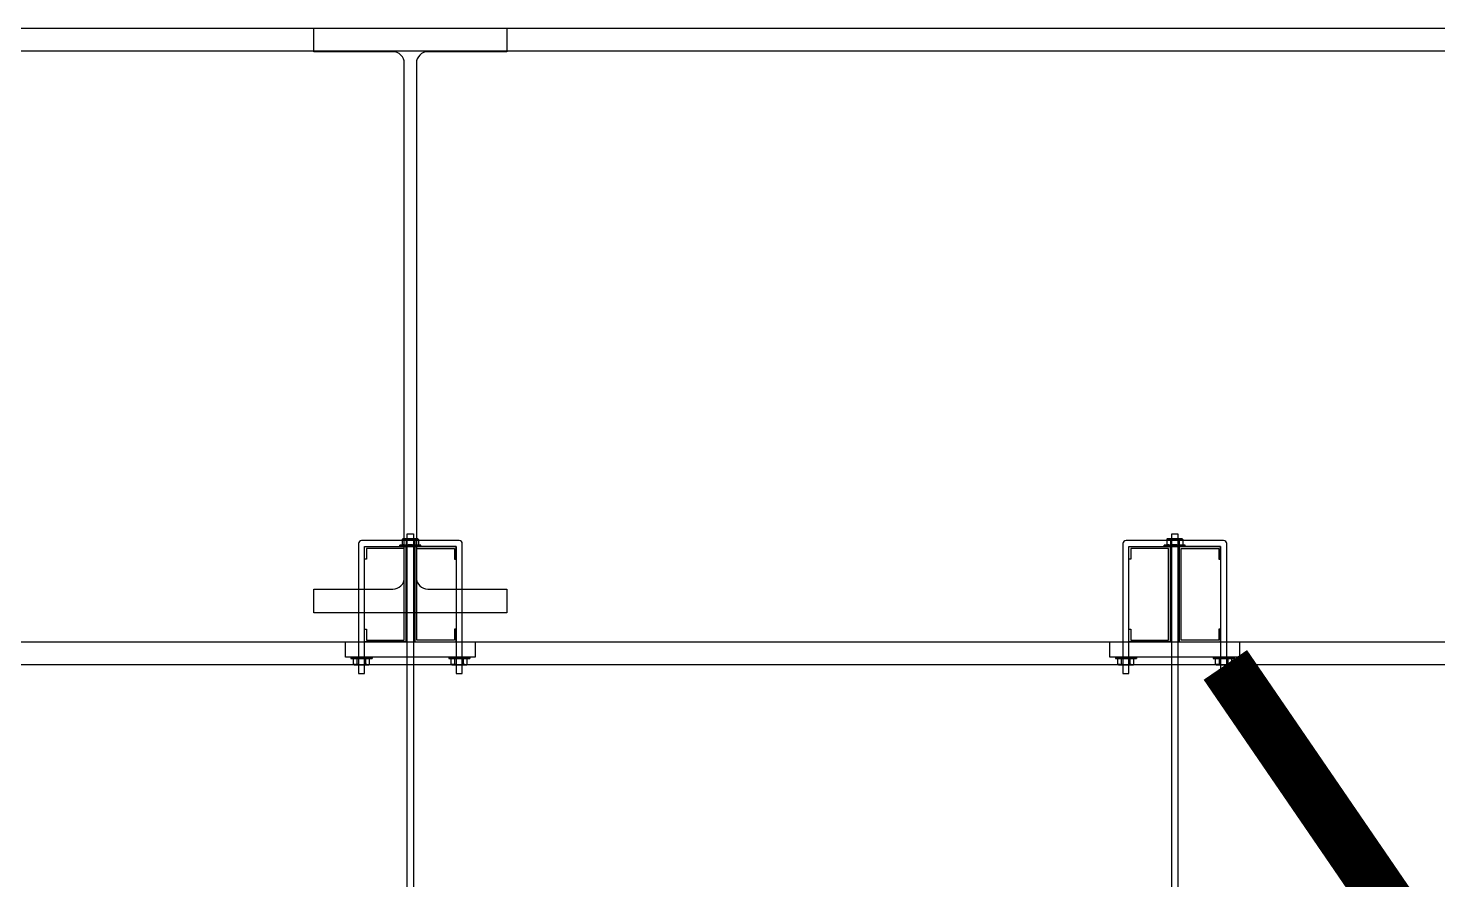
# Model space of a CAD drawing. Header units: millimetres. Extents: x -32710 to 654186, y -254124 to 420220.
# Drawn here: x 242800 to 245013, y 392388 to 393725 of the extents above; entities that cross this region are included whole.
import ezdxf
from ezdxf.xclip import XClip

# ---------------------------------------------------------------- set-up
doc = ezdxf.new("R2010")
doc.units = ezdxf.units.MM
doc.header["$LTSCALE"] = 1000
for name, color, linetype in [('TPH12-SEC-@E$0$KABE1', 252, 'Continuous'), ('TPH12-SEC-@E$0$STEEL2', 252, 'Continuous'), ('TPH12-SEC-@E$0$STEEL3', 252, 'Continuous'), ('YFSHI-02(E-LINE)$0$SH-LINE-10', 10, 'Continuous'), ('YFSHI-02(E-LINE)$0$SH-LINE-130', 130, 'Continuous')]:
    doc.layers.add(name, color=color, linetype=linetype)

# ---------------------------------------------------------------- blocks, each defined once
blk = doc.blocks.new('TPH12-SEC-@E')
at = {"layer": 'TPH12-SEC-@E$0$KABE1'}
blk.add_line((47000, 393725), (273000, 393725), dxfattribs=at)
at = {"layer": 'TPH12-SEC-@E$0$STEEL2'}
blk.add_lwpolyline([(243248.5, 393725), (243551.5, 393725), (243551.5, 393688), (243427.5, 393688, 0.414214), (243409.5, 393670), (243409.5, 392862, 0.414214), (243427.5, 392844), (243551.5, 392844), (243551.5, 392807), (243248.5, 392807), (243248.5, 392844), (243372.5, 392844, 0.414214), (243390.5, 392862), (243390.5, 393670, 0.414214), (243372.5, 393688), (243248.5, 393688)], format="xyb", close=True, dxfattribs=at)
at = {"layer": 'TPH12-SEC-@E$0$STEEL3', "linetype": 'Continuous'}
for p, q in [((247250, 393689), (239550, 393689)), ((239550, 392761), (247250, 392761)), ((247250, 392725), (239550, 392725))]:
    blk.add_line(p, q, dxfattribs=at)
blk = doc.blocks.new('YFSHI-02(E-LINE)')
at = {"layer": 'YFSHI-02(E-LINE)$0$SH-LINE-10'}
for p, q in [((243395.2, 391247), (243395.2, 392931)), ((243395.2, 392931), (243404.8, 392931)), ((243395.2, 391247), (243395.2, 392931)), ((243395.2, 392931), (243404.8, 392931)), ((243404.8, 392931), (243404.8, 391247)), ((243404.8, 392931), (243404.8, 391247)), ((244595.2, 391247), (244595.2, 392931)), ((244595.2, 392931), (244604.8, 392931)), ((244595.2, 391247), (244595.2, 392931)), ((244595.2, 392931), (244604.8, 392931)), ((244604.8, 392931), (244604.8, 391247)), ((244604.8, 392931), (244604.8, 391247)), ((243318.5, 392915.5), (243318.5, 392711.3)), ((243318.5, 392915.5), (243318.5, 392711.3)), ((243476.5, 392920.5), (243323.5, 392920.5)), ((243476.5, 392920.5), (243323.5, 392920.5)), ((243328, 392711.3), (243328, 392911)), ((243328, 392911), (243472, 392911)), ((243328, 392711.3), (243328, 392911)), ((243328, 392911), (243472, 392911)), ((243416.5, 392913.1), (243383.5, 392913.1)), ((243383.5, 392911), (243383.5, 392913.1)), ((243416.5, 392913.1), (243383.5, 392913.1)), ((243383.5, 392911), (243383.5, 392913.1)), ((243416.5, 392911), (243383.5, 392911)), ((243416.5, 392911), (243383.5, 392911)), ((243387.3, 392921.8), (243387.3, 392914.3)), ((243387.3, 392921.8), (243387.3, 392914.3)), ((243387.3, 392921.8), (243387.3, 392914.3)), ((243387.3, 392921.8), (243387.3, 392914.3)), ((243411.7, 392923), (243388.3, 392923)), ((243411.7, 392923), (243388.3, 392923)), ((243411.7, 392923), (243388.3, 392923)), ((243411.7, 392923), (243388.3, 392923)), ((243390.7, 392922.7), (243388.3, 392922.7)), ((243390.7, 392922.7), (243388.3, 392922.7)), ((243390.7, 392922.7), (243388.3, 392922.7)), ((243390.7, 392922.7), (243388.3, 392922.7)), ((243390.7, 392913.4), (243388.3, 392913.4)), ((243390.7, 392913.4), (243388.3, 392913.4)), ((243390.7, 392913.4), (243388.3, 392913.4)), ((243390.7, 392913.4), (243388.3, 392913.4)), ((243411.7, 392913.1), (243388.3, 392913.1)), ((243411.7, 392913.1), (243388.3, 392913.1)), ((243393.2, 392921.8), (243393.2, 392914.3)), ((243393.2, 392921.8), (243393.2, 392914.3)), ((243393.2, 392921.8), (243393.2, 392914.3)), ((243393.2, 392921.8), (243393.2, 392914.3)), ((243403.5, 392922.7), (243396.5, 392922.7)), ((243403.5, 392922.7), (243396.5, 392922.7)), ((243403.5, 392922.7), (243396.5, 392922.7)), ((243403.5, 392922.7), (243396.5, 392922.7)), ((243403.5, 392913.4), (243396.5, 392913.4)), ((243403.5, 392913.4), (243396.5, 392913.4)), ((243403.5, 392913.4), (243396.5, 392913.4)), ((243403.5, 392913.4), (243396.5, 392913.4)), ((243406.8, 392921.8), (243406.8, 392914.3)), ((243406.8, 392921.8), (243406.8, 392914.3)), ((243406.8, 392921.8), (243406.8, 392914.3)), ((243406.8, 392921.8), (243406.8, 392914.3)), ((243409.3, 392922.7), (243411.7, 392922.7)), ((243409.3, 392922.7), (243411.7, 392922.7)), ((243409.3, 392922.7), (243411.7, 392922.7)), ((243409.3, 392922.7), (243411.7, 392922.7)), ((243409.3, 392913.4), (243411.7, 392913.4)), ((243409.3, 392913.4), (243411.7, 392913.4)), ((243409.3, 392913.4), (243411.7, 392913.4)), ((243409.3, 392913.4), (243411.7, 392913.4)), ((243412.7, 392921.8), (243412.7, 392914.3)), ((243412.7, 392921.8), (243412.7, 392914.3)), ((243412.7, 392921.8), (243412.7, 392914.3)), ((243412.7, 392921.8), (243412.7, 392914.3)), ((243416.5, 392911), (243416.5, 392913.1)), ((243416.5, 392911), (243416.5, 392913.1)), ((243472, 392911), (243472, 392711.3)), ((243472, 392911), (243472, 392711.3)), ((243481.5, 392737.3), (243481.5, 392915.5)), ((243481.5, 392737.3), (243481.5, 392915.5)), ((244518.5, 392915.5), (244518.5, 392711.3)), ((244518.5, 392915.5), (244518.5, 392711.3)), ((244676.5, 392920.5), (244523.5, 392920.5)), ((244676.5, 392920.5), (244523.5, 392920.5)), ((244528, 392711.3), (244528, 392911)), ((244528, 392911), (244672, 392911)), ((244528, 392711.3), (244528, 392911)), ((244528, 392911), (244672, 392911)), ((244616.5, 392913.1), (244583.5, 392913.1)), ((244583.5, 392911), (244583.5, 392913.1)), ((244616.5, 392913.1), (244583.5, 392913.1)), ((244583.5, 392911), (244583.5, 392913.1)), ((244616.5, 392911), (244583.5, 392911)), ((244616.5, 392911), (244583.5, 392911)), ((244587.3, 392921.8), (244587.3, 392914.3)), ((244587.3, 392921.8), (244587.3, 392914.3)), ((244587.3, 392921.8), (244587.3, 392914.3)), ((244587.3, 392921.8), (244587.3, 392914.3)), ((244611.7, 392923), (244588.3, 392923)), ((244611.7, 392923), (244588.3, 392923)), ((244611.7, 392923), (244588.3, 392923)), ((244611.7, 392923), (244588.3, 392923)), ((244590.7, 392922.7), (244588.3, 392922.7)), ((244590.7, 392922.7), (244588.3, 392922.7)), ((244590.7, 392922.7), (244588.3, 392922.7)), ((244590.7, 392922.7), (244588.3, 392922.7)), ((244590.7, 392913.4), (244588.3, 392913.4)), ((244590.7, 392913.4), (244588.3, 392913.4)), ((244590.7, 392913.4), (244588.3, 392913.4)), ((244590.7, 392913.4), (244588.3, 392913.4)), ((244611.7, 392913.1), (244588.3, 392913.1)), ((244611.7, 392913.1), (244588.3, 392913.1)), ((244593.2, 392921.8), (244593.2, 392914.3)), ((244593.2, 392921.8), (244593.2, 392914.3)), ((244593.2, 392921.8), (244593.2, 392914.3)), ((244593.2, 392921.8), (244593.2, 392914.3)), ((244603.5, 392922.7), (244596.5, 392922.7)), ((244603.5, 392922.7), (244596.5, 392922.7)), ((244603.5, 392922.7), (244596.5, 392922.7)), ((244603.5, 392922.7), (244596.5, 392922.7)), ((244603.5, 392913.4), (244596.5, 392913.4)), ((244603.5, 392913.4), (244596.5, 392913.4)), ((244603.5, 392913.4), (244596.5, 392913.4)), ((244603.5, 392913.4), (244596.5, 392913.4)), ((244606.8, 392921.8), (244606.8, 392914.3)), ((244606.8, 392921.8), (244606.8, 392914.3)), ((244606.8, 392921.8), (244606.8, 392914.3)), ((244606.8, 392921.8), (244606.8, 392914.3)), ((244609.3, 392922.7), (244611.7, 392922.7)), ((244609.3, 392922.7), (244611.7, 392922.7)), ((244609.3, 392922.7), (244611.7, 392922.7)), ((244609.3, 392922.7), (244611.7, 392922.7)), ((244609.3, 392913.4), (244611.7, 392913.4)), ((244609.3, 392913.4), (244611.7, 392913.4)), ((244609.3, 392913.4), (244611.7, 392913.4)), ((244609.3, 392913.4), (244611.7, 392913.4)), ((244612.7, 392921.8), (244612.7, 392914.3)), ((244612.7, 392921.8), (244612.7, 392914.3)), ((244612.7, 392921.8), (244612.7, 392914.3)), ((244612.7, 392921.8), (244612.7, 392914.3)), ((244616.5, 392911), (244616.5, 392913.1)), ((244616.5, 392911), (244616.5, 392913.1)), ((244672, 392911), (244672, 392711.3)), ((244672, 392911), (244672, 392711.3)), ((244681.5, 392737.3), (244681.5, 392915.5)), ((244681.5, 392737.3), (244681.5, 392915.5)), ((243298.2, 392761), (243501.8, 392761)), ((243298.2, 392737.3), (243298.2, 392761)), ((243298.2, 392761), (243501.8, 392761)), ((243298.2, 392737.3), (243298.2, 392761)), ((243501.8, 392761), (243501.8, 392737.3)), ((243501.8, 392761), (243501.8, 392737.3)), ((244498.2, 392761), (244701.8, 392761)), ((244498.2, 392737.3), (244498.2, 392761)), ((244498.2, 392761), (244701.8, 392761)), ((244498.2, 392737.3), (244498.2, 392761)), ((244701.8, 392761), (244701.8, 392737.3)), ((244701.8, 392761), (244701.8, 392737.3)), ((243501.8, 392737.3), (243298.2, 392737.3)), ((243501.8, 392737.3), (243298.2, 392737.3)), ((243306.7, 392737.3), (243339.8, 392737.3)), ((243306.7, 392737.3), (243306.7, 392735.2)), ((243306.7, 392737.3), (243339.8, 392737.3)), ((243306.7, 392737.3), (243306.7, 392735.2)), ((243306.7, 392735.2), (243339.8, 392735.2)), ((243306.7, 392735.2), (243339.8, 392735.2)), ((243310.6, 392726.5), (243310.6, 392734)), ((243310.6, 392726.5), (243310.6, 392734)), ((243310.6, 392726.5), (243310.6, 392734)), ((243310.6, 392726.5), (243310.6, 392734)), ((243311.5, 392735.2), (243335, 392735.2)), ((243311.5, 392735.2), (243335, 392735.2)), ((243314, 392734.9), (243311.6, 392734.9)), ((243314, 392734.9), (243311.6, 392734.9)), ((243314, 392734.9), (243311.6, 392734.9)), ((243314, 392734.9), (243311.6, 392734.9)), ((243316.4, 392726.5), (243316.4, 392734)), ((243316.4, 392726.5), (243316.4, 392734)), ((243316.4, 392726.5), (243316.4, 392734)), ((243316.4, 392726.5), (243316.4, 392734)), ((243319.7, 392734.9), (243326.8, 392734.9)), ((243319.7, 392734.9), (243326.8, 392734.9)), ((243319.7, 392734.9), (243326.8, 392734.9)), ((243319.7, 392734.9), (243326.8, 392734.9)), ((243330, 392726.5), (243330, 392734)), ((243330, 392726.5), (243330, 392734)), ((243330, 392726.5), (243330, 392734)), ((243330, 392726.5), (243330, 392734)), ((243332.5, 392734.9), (243334.9, 392734.9)), ((243332.5, 392734.9), (243334.9, 392734.9)), ((243332.5, 392734.9), (243334.9, 392734.9)), ((243332.5, 392734.9), (243334.9, 392734.9)), ((243335.9, 392726.5), (243335.9, 392734)), ((243335.9, 392726.5), (243335.9, 392734)), ((243335.9, 392726.5), (243335.9, 392734)), ((243335.9, 392726.5), (243335.9, 392734)), ((243339.8, 392737.3), (243339.8, 392735.2)), ((243339.8, 392737.3), (243339.8, 392735.2)), ((243460.2, 392737.3), (243493.3, 392737.3)), ((243460.2, 392737.3), (243460.2, 392735.2)), ((243460.2, 392737.3), (243493.3, 392737.3)), ((243460.2, 392737.3), (243460.2, 392735.2)), ((243460.2, 392735.2), (243493.3, 392735.2)), ((243460.2, 392735.2), (243493.3, 392735.2)), ((243464.1, 392726.5), (243464.1, 392734)), ((243464.1, 392726.5), (243464.1, 392734)), ((243464.1, 392726.5), (243464.1, 392734)), ((243464.1, 392726.5), (243464.1, 392734)), ((243465, 392735.2), (243488.5, 392735.2)), ((243465, 392735.2), (243488.5, 392735.2)), ((243467.5, 392734.9), (243465.1, 392734.9)), ((243467.5, 392734.9), (243465.1, 392734.9)), ((243467.5, 392734.9), (243465.1, 392734.9)), ((243467.5, 392734.9), (243465.1, 392734.9)), ((243470, 392726.5), (243470, 392734)), ((243470, 392726.5), (243470, 392734)), ((243470, 392726.5), (243470, 392734)), ((243470, 392726.5), (243470, 392734)), ((243473.2, 392734.9), (243480.3, 392734.9)), ((243473.2, 392734.9), (243480.3, 392734.9)), ((243473.2, 392734.9), (243480.3, 392734.9)), ((243473.2, 392734.9), (243480.3, 392734.9)), ((243481.5, 392711.3), (243481.5, 392737.3)), ((243481.5, 392711.3), (243481.5, 392737.3)), ((243483.6, 392726.5), (243483.6, 392734)), ((243483.6, 392726.5), (243483.6, 392734)), ((243483.6, 392726.5), (243483.6, 392734)), ((243483.6, 392726.5), (243483.6, 392734)), ((243486, 392734.9), (243488.4, 392734.9)), ((243486, 392734.9), (243488.4, 392734.9)), ((243486, 392734.9), (243488.4, 392734.9)), ((243486, 392734.9), (243488.4, 392734.9)), ((243489.4, 392726.5), (243489.4, 392734)), ((243489.4, 392726.5), (243489.4, 392734)), ((243489.4, 392726.5), (243489.4, 392734)), ((243489.4, 392726.5), (243489.4, 392734)), ((243493.3, 392737.3), (243493.3, 392735.2)), ((243493.3, 392737.3), (243493.3, 392735.2)), ((244701.8, 392737.3), (244498.2, 392737.3)), ((244701.8, 392737.3), (244498.2, 392737.3)), ((244506.7, 392737.3), (244539.8, 392737.3)), ((244506.7, 392737.3), (244506.7, 392735.2)), ((244506.7, 392737.3), (244539.8, 392737.3)), ((244506.7, 392737.3), (244506.7, 392735.2)), ((244506.7, 392735.2), (244539.8, 392735.2)), ((244506.7, 392735.2), (244539.8, 392735.2)), ((244510.6, 392726.5), (244510.6, 392734)), ((244510.6, 392726.5), (244510.6, 392734)), ((244510.6, 392726.5), (244510.6, 392734)), ((244510.6, 392726.5), (244510.6, 392734)), ((244511.5, 392735.2), (244535, 392735.2)), ((244511.5, 392735.2), (244535, 392735.2)), ((244514, 392734.9), (244511.6, 392734.9)), ((244514, 392734.9), (244511.6, 392734.9)), ((244514, 392734.9), (244511.6, 392734.9)), ((244514, 392734.9), (244511.6, 392734.9)), ((244516.4, 392726.5), (244516.4, 392734)), ((244516.4, 392726.5), (244516.4, 392734)), ((244516.4, 392726.5), (244516.4, 392734)), ((244516.4, 392726.5), (244516.4, 392734)), ((244519.7, 392734.9), (244526.8, 392734.9)), ((244519.7, 392734.9), (244526.8, 392734.9)), ((244519.7, 392734.9), (244526.8, 392734.9)), ((244519.7, 392734.9), (244526.8, 392734.9)), ((244530, 392726.5), (244530, 392734)), ((244530, 392726.5), (244530, 392734)), ((244530, 392726.5), (244530, 392734)), ((244530, 392726.5), (244530, 392734)), ((244532.5, 392734.9), (244534.9, 392734.9)), ((244532.5, 392734.9), (244534.9, 392734.9)), ((244532.5, 392734.9), (244534.9, 392734.9)), ((244532.5, 392734.9), (244534.9, 392734.9)), ((244535.9, 392726.5), (244535.9, 392734)), ((244535.9, 392726.5), (244535.9, 392734)), ((244535.9, 392726.5), (244535.9, 392734)), ((244535.9, 392726.5), (244535.9, 392734)), ((244539.8, 392737.3), (244539.8, 392735.2)), ((244539.8, 392737.3), (244539.8, 392735.2)), ((244660.2, 392737.3), (244693.3, 392737.3)), ((244660.2, 392737.3), (244660.2, 392735.2)), ((244660.2, 392737.3), (244693.3, 392737.3)), ((244660.2, 392737.3), (244660.2, 392735.2)), ((244660.2, 392735.2), (244693.3, 392735.2)), ((244660.2, 392735.2), (244693.3, 392735.2)), ((244664.1, 392726.5), (244664.1, 392734)), ((244664.1, 392726.5), (244664.1, 392734)), ((244664.1, 392726.5), (244664.1, 392734)), ((244664.1, 392726.5), (244664.1, 392734)), ((244665, 392735.2), (244688.5, 392735.2)), ((244665, 392735.2), (244688.5, 392735.2)), ((244667.5, 392734.9), (244665.1, 392734.9)), ((244667.5, 392734.9), (244665.1, 392734.9)), ((244667.5, 392734.9), (244665.1, 392734.9)), ((244667.5, 392734.9), (244665.1, 392734.9)), ((244670, 392726.5), (244670, 392734)), ((244670, 392726.5), (244670, 392734)), ((244670, 392726.5), (244670, 392734)), ((244670, 392726.5), (244670, 392734)), ((244673.2, 392734.9), (244680.3, 392734.9)), ((244673.2, 392734.9), (244680.3, 392734.9)), ((244673.2, 392734.9), (244680.3, 392734.9)), ((244673.2, 392734.9), (244680.3, 392734.9)), ((244681.5, 392711.3), (244681.5, 392737.3)), ((244681.5, 392711.3), (244681.5, 392737.3)), ((244683.6, 392726.5), (244683.6, 392734)), ((244683.6, 392726.5), (244683.6, 392734)), ((244683.6, 392726.5), (244683.6, 392734)), ((244683.6, 392726.5), (244683.6, 392734)), ((244686, 392734.9), (244688.4, 392734.9)), ((244686, 392734.9), (244688.4, 392734.9)), ((244686, 392734.9), (244688.4, 392734.9)), ((244686, 392734.9), (244688.4, 392734.9)), ((244689.4, 392726.5), (244689.4, 392734)), ((244689.4, 392726.5), (244689.4, 392734)), ((244689.4, 392726.5), (244689.4, 392734)), ((244689.4, 392726.5), (244689.4, 392734)), ((244693.3, 392737.3), (244693.3, 392735.2)), ((244693.3, 392737.3), (244693.3, 392735.2)), ((243311.5, 392725.3), (243335, 392725.3)), ((243311.5, 392725.3), (243335, 392725.3)), ((243311.5, 392725.3), (243335, 392725.3)), ((243311.5, 392725.3), (243335, 392725.3)), ((243314, 392725.7), (243311.6, 392725.7)), ((243314, 392725.7), (243311.6, 392725.7)), ((243314, 392725.7), (243311.6, 392725.7)), ((243314, 392725.7), (243311.6, 392725.7)), ((243318.5, 392711.3), (243328, 392711.3)), ((243318.5, 392711.3), (243328, 392711.3)), ((243319.7, 392725.7), (243326.8, 392725.7)), ((243319.7, 392725.7), (243326.8, 392725.7)), ((243319.7, 392725.7), (243326.8, 392725.7)), ((243319.7, 392725.7), (243326.8, 392725.7)), ((243332.5, 392725.7), (243334.9, 392725.7)), ((243332.5, 392725.7), (243334.9, 392725.7)), ((243332.5, 392725.7), (243334.9, 392725.7)), ((243332.5, 392725.7), (243334.9, 392725.7)), ((243465, 392725.3), (243488.5, 392725.3)), ((243465, 392725.3), (243488.5, 392725.3)), ((243465, 392725.3), (243488.5, 392725.3)), ((243465, 392725.3), (243488.5, 392725.3)), ((243467.5, 392725.7), (243465.1, 392725.7)), ((243467.5, 392725.7), (243465.1, 392725.7)), ((243467.5, 392725.7), (243465.1, 392725.7)), ((243467.5, 392725.7), (243465.1, 392725.7)), ((243472, 392711.3), (243481.5, 392711.3)), ((243472, 392711.3), (243481.5, 392711.3)), ((243473.2, 392725.7), (243480.3, 392725.7)), ((243473.2, 392725.7), (243480.3, 392725.7)), ((243473.2, 392725.7), (243480.3, 392725.7)), ((243473.2, 392725.7), (243480.3, 392725.7)), ((243486, 392725.7), (243488.4, 392725.7)), ((243486, 392725.7), (243488.4, 392725.7)), ((243486, 392725.7), (243488.4, 392725.7)), ((243486, 392725.7), (243488.4, 392725.7)), ((244511.5, 392725.3), (244535, 392725.3)), ((244511.5, 392725.3), (244535, 392725.3)), ((244511.5, 392725.3), (244535, 392725.3)), ((244511.5, 392725.3), (244535, 392725.3)), ((244514, 392725.7), (244511.6, 392725.7)), ((244514, 392725.7), (244511.6, 392725.7)), ((244514, 392725.7), (244511.6, 392725.7)), ((244514, 392725.7), (244511.6, 392725.7)), ((244518.5, 392711.3), (244528, 392711.3)), ((244518.5, 392711.3), (244528, 392711.3)), ((244519.7, 392725.7), (244526.8, 392725.7)), ((244519.7, 392725.7), (244526.8, 392725.7)), ((244519.7, 392725.7), (244526.8, 392725.7)), ((244519.7, 392725.7), (244526.8, 392725.7)), ((244532.5, 392725.7), (244534.9, 392725.7)), ((244532.5, 392725.7), (244534.9, 392725.7)), ((244532.5, 392725.7), (244534.9, 392725.7)), ((244532.5, 392725.7), (244534.9, 392725.7)), ((244665, 392725.3), (244688.5, 392725.3)), ((244665, 392725.3), (244688.5, 392725.3)), ((244665, 392725.3), (244688.5, 392725.3)), ((244665, 392725.3), (244688.5, 392725.3)), ((244667.5, 392725.7), (244665.1, 392725.7)), ((244667.5, 392725.7), (244665.1, 392725.7)), ((244667.5, 392725.7), (244665.1, 392725.7)), ((244667.5, 392725.7), (244665.1, 392725.7)), ((244672, 392711.3), (244681.5, 392711.3)), ((244672, 392711.3), (244681.5, 392711.3)), ((244673.2, 392725.7), (244680.3, 392725.7)), ((244673.2, 392725.7), (244680.3, 392725.7)), ((244673.2, 392725.7), (244680.3, 392725.7)), ((244673.2, 392725.7), (244680.3, 392725.7)), ((244686, 392725.7), (244688.4, 392725.7)), ((244686, 392725.7), (244688.4, 392725.7)), ((244686, 392725.7), (244688.4, 392725.7)), ((244686, 392725.7), (244688.4, 392725.7))]:
    blk.add_line(p, q, dxfattribs=at)
for centre, radius, start, end in [((243323.5, 392915.5), 5, 90, 180), ((243323.5, 392915.5), 5, 90, 180), ((243389.3, 392921.2), 2.1, 120.5681, 163.207), ((243389.3, 392921.2), 2.1, 120.5681, 163.207), ((243389.3, 392921.2), 2.1, 120.5681, 163.207), ((243389.3, 392921.2), 2.1, 120.5681, 163.207), ((243389.1, 392920.8), 2.02, 111.8965, 149.5654), ((243389.1, 392920.8), 2.02, 111.8965, 149.5654), ((243389.1, 392920.8), 2.02, 111.8965, 149.5654), ((243389.1, 392920.8), 2.02, 111.8965, 149.5654), ((243389.1, 392915.3), 2.02, 210.4346, 248.1035), ((243389.1, 392915.3), 2.02, 210.4346, 248.1035), ((243389.3, 392914.9), 2.1, 196.793, 239.4319), ((243389.3, 392914.9), 2.1, 196.793, 239.4319), ((243389.1, 392915.3), 2.02, 210.4346, 248.1035), ((243389.1, 392915.3), 2.02, 210.4346, 248.1035), ((243389.3, 392914.9), 2.1, 196.793, 239.4319), ((243389.3, 392914.9), 2.1, 196.793, 239.4319), ((243389.3, 392914.6), 8.18, 61.7885, 80.1123), ((243389.3, 392914.6), 8.18, 61.7885, 80.1123), ((243389.3, 392914.6), 8.18, 61.7885, 80.1123), ((243389.3, 392914.6), 8.18, 61.7885, 80.1123), ((243389.3, 392921.5), 8.18, 279.8877, 298.2115), ((243389.3, 392921.5), 8.18, 279.8877, 298.2115), ((243389.3, 392921.5), 8.18, 279.8877, 298.2115), ((243389.3, 392921.5), 8.18, 279.8877, 298.2115), ((243397.2, 392913.2), 9.43, 94.1532, 114.8761), ((243397.2, 392913.2), 9.43, 94.1532, 114.8761), ((243397.2, 392913.2), 9.43, 94.1532, 114.8761), ((243397.2, 392913.2), 9.43, 94.1532, 114.8761), ((243397.2, 392922.8), 9.43, 245.1239, 265.8468), ((243397.2, 392922.8), 9.43, 245.1239, 265.8468), ((243397.2, 392922.8), 9.43, 245.1239, 265.8468), ((243397.2, 392922.8), 9.43, 245.1239, 265.8468), ((243402.8, 392913.2), 9.43, 65.1239, 85.8468), ((243402.8, 392913.2), 9.43, 65.1239, 85.8468), ((243402.8, 392913.2), 9.43, 65.1239, 85.8468), ((243402.8, 392913.2), 9.43, 65.1239, 85.8468), ((243402.8, 392922.8), 9.43, 274.1532, 294.8761), ((243402.8, 392922.8), 9.43, 274.1532, 294.8761), ((243402.8, 392922.8), 9.43, 274.1532, 294.8761), ((243402.8, 392922.8), 9.43, 274.1532, 294.8761), ((243410.7, 392914.6), 8.18, 99.8877, 118.2115), ((243410.7, 392914.6), 8.18, 99.8877, 118.2115), ((243410.7, 392914.6), 8.18, 99.8877, 118.2115), ((243410.7, 392914.6), 8.18, 99.8877, 118.2115), ((243410.7, 392921.5), 8.18, 241.7885, 260.1123), ((243410.7, 392921.5), 8.18, 241.7885, 260.1123), ((243410.7, 392921.5), 8.18, 241.7885, 260.1123), ((243410.7, 392921.5), 8.18, 241.7885, 260.1123), ((243410.7, 392921.2), 2.1, 16.793, 59.4319), ((243410.7, 392921.2), 2.1, 16.793, 59.4319), ((243410.7, 392921.2), 2.1, 16.793, 59.4319), ((243410.7, 392921.2), 2.1, 16.793, 59.4319), ((243410.9, 392920.8), 2.02, 30.4346, 68.1035), ((243410.9, 392920.8), 2.02, 30.4346, 68.1035), ((243410.9, 392920.8), 2.02, 30.4346, 68.1035), ((243410.9, 392920.8), 2.02, 30.4346, 68.1035), ((243410.7, 392914.9), 2.1, 300.5681, 343.207), ((243410.9, 392915.3), 2.02, 291.8965, 329.5654), ((243410.9, 392915.3), 2.02, 291.8965, 329.5654), ((243410.7, 392914.9), 2.1, 300.5681, 343.207), ((243410.7, 392914.9), 2.1, 300.5681, 343.207), ((243410.9, 392915.3), 2.02, 291.8965, 329.5654), ((243410.9, 392915.3), 2.02, 291.8965, 329.5654), ((243410.7, 392914.9), 2.1, 300.5681, 343.207), ((243476.5, 392915.5), 5, 0, 90), ((243476.5, 392915.5), 5, 0, 90), ((244523.5, 392915.5), 5, 90, 180), ((244523.5, 392915.5), 5, 90, 180), ((244589.3, 392921.2), 2.1, 120.5681, 163.207), ((244589.3, 392921.2), 2.1, 120.5681, 163.207), ((244589.3, 392921.2), 2.1, 120.5681, 163.207), ((244589.3, 392921.2), 2.1, 120.5681, 163.207), ((244589.1, 392920.8), 2.02, 111.8965, 149.5654), ((244589.1, 392920.8), 2.02, 111.8965, 149.5654), ((244589.1, 392920.8), 2.02, 111.8965, 149.5654), ((244589.1, 392920.8), 2.02, 111.8965, 149.5654), ((244589.1, 392915.3), 2.02, 210.4346, 248.1035), ((244589.1, 392915.3), 2.02, 210.4346, 248.1035), ((244589.3, 392914.9), 2.1, 196.793, 239.4319), ((244589.3, 392914.9), 2.1, 196.793, 239.4319), ((244589.1, 392915.3), 2.02, 210.4346, 248.1035), ((244589.1, 392915.3), 2.02, 210.4346, 248.1035), ((244589.3, 392914.9), 2.1, 196.793, 239.4319), ((244589.3, 392914.9), 2.1, 196.793, 239.4319), ((244589.3, 392914.6), 8.18, 61.7885, 80.1123), ((244589.3, 392914.6), 8.18, 61.7885, 80.1123), ((244589.3, 392914.6), 8.18, 61.7885, 80.1123), ((244589.3, 392914.6), 8.18, 61.7885, 80.1123), ((244589.3, 392921.5), 8.18, 279.8877, 298.2115), ((244589.3, 392921.5), 8.18, 279.8877, 298.2115), ((244589.3, 392921.5), 8.18, 279.8877, 298.2115), ((244589.3, 392921.5), 8.18, 279.8877, 298.2115), ((244597.2, 392913.2), 9.43, 94.1532, 114.8761), ((244597.2, 392913.2), 9.43, 94.1532, 114.8761), ((244597.2, 392913.2), 9.43, 94.1532, 114.8761), ((244597.2, 392913.2), 9.43, 94.1532, 114.8761), ((244597.2, 392922.8), 9.43, 245.1239, 265.8468), ((244597.2, 392922.8), 9.43, 245.1239, 265.8468), ((244597.2, 392922.8), 9.43, 245.1239, 265.8468), ((244597.2, 392922.8), 9.43, 245.1239, 265.8468), ((244602.8, 392913.2), 9.43, 65.1239, 85.8468), ((244602.8, 392913.2), 9.43, 65.1239, 85.8468), ((244602.8, 392913.2), 9.43, 65.1239, 85.8468), ((244602.8, 392913.2), 9.43, 65.1239, 85.8468), ((244602.8, 392922.8), 9.43, 274.1532, 294.8761), ((244602.8, 392922.8), 9.43, 274.1532, 294.8761), ((244602.8, 392922.8), 9.43, 274.1532, 294.8761), ((244602.8, 392922.8), 9.43, 274.1532, 294.8761), ((244610.7, 392914.6), 8.18, 99.8877, 118.2115), ((244610.7, 392914.6), 8.18, 99.8877, 118.2115), ((244610.7, 392914.6), 8.18, 99.8877, 118.2115), ((244610.7, 392914.6), 8.18, 99.8877, 118.2115), ((244610.7, 392921.5), 8.18, 241.7885, 260.1123), ((244610.7, 392921.5), 8.18, 241.7885, 260.1123), ((244610.7, 392921.5), 8.18, 241.7885, 260.1123), ((244610.7, 392921.5), 8.18, 241.7885, 260.1123), ((244610.7, 392921.2), 2.1, 16.793, 59.4319), ((244610.7, 392921.2), 2.1, 16.793, 59.4319), ((244610.7, 392921.2), 2.1, 16.793, 59.4319), ((244610.7, 392921.2), 2.1, 16.793, 59.4319), ((244610.9, 392920.8), 2.02, 30.4346, 68.1035), ((244610.9, 392920.8), 2.02, 30.4346, 68.1035), ((244610.9, 392920.8), 2.02, 30.4346, 68.1035), ((244610.9, 392920.8), 2.02, 30.4346, 68.1035), ((244610.7, 392914.9), 2.1, 300.5681, 343.207), ((244610.9, 392915.3), 2.02, 291.8965, 329.5654), ((244610.9, 392915.3), 2.02, 291.8965, 329.5654), ((244610.7, 392914.9), 2.1, 300.5681, 343.207), ((244610.7, 392914.9), 2.1, 300.5681, 343.207), ((244610.9, 392915.3), 2.02, 291.8965, 329.5654), ((244610.9, 392915.3), 2.02, 291.8965, 329.5654), ((244610.7, 392914.9), 2.1, 300.5681, 343.207), ((244676.5, 392915.5), 5, 0, 90), ((244676.5, 392915.5), 5, 0, 90), ((243312.6, 392733.4), 2.1, 120.5681, 163.207), ((243312.6, 392733.4), 2.1, 120.5681, 163.207), ((243312.6, 392733.4), 2.1, 120.5681, 163.207), ((243312.6, 392733.4), 2.1, 120.5681, 163.207), ((243312.3, 392733), 2.02, 111.8965, 149.5654), ((243312.3, 392733), 2.02, 111.8965, 149.5654), ((243312.3, 392733), 2.02, 111.8965, 149.5654), ((243312.3, 392733), 2.02, 111.8965, 149.5654), ((243312.6, 392726.8), 8.18, 61.7885, 80.1123), ((243312.6, 392726.8), 8.18, 61.7885, 80.1123), ((243312.6, 392726.8), 8.18, 61.7885, 80.1123), ((243312.6, 392726.8), 8.18, 61.7885, 80.1123), ((243320.4, 392725.5), 9.43, 94.1532, 114.8761), ((243320.4, 392725.5), 9.43, 94.1532, 114.8761), ((243320.4, 392725.5), 9.43, 94.1532, 114.8761), ((243320.4, 392725.5), 9.43, 94.1532, 114.8761), ((243326.1, 392725.5), 9.43, 65.1239, 85.8468), ((243326.1, 392725.5), 9.43, 65.1239, 85.8468), ((243326.1, 392725.5), 9.43, 65.1239, 85.8468), ((243326.1, 392725.5), 9.43, 65.1239, 85.8468), ((243333.9, 392726.8), 8.18, 99.8877, 118.2115), ((243333.9, 392726.8), 8.18, 99.8877, 118.2115), ((243333.9, 392726.8), 8.18, 99.8877, 118.2115), ((243333.9, 392726.8), 8.18, 99.8877, 118.2115), ((243334.2, 392733), 2.02, 30.4346, 68.1035), ((243334.2, 392733), 2.02, 30.4346, 68.1035), ((243334.2, 392733), 2.02, 30.4346, 68.1035), ((243334.2, 392733), 2.02, 30.4346, 68.1035), ((243333.9, 392733.4), 2.1, 16.793, 59.4319), ((243333.9, 392733.4), 2.1, 16.793, 59.4319), ((243333.9, 392733.4), 2.1, 16.793, 59.4319), ((243333.9, 392733.4), 2.1, 16.793, 59.4319), ((243466.1, 392733.4), 2.1, 120.5681, 163.207), ((243466.1, 392733.4), 2.1, 120.5681, 163.207), ((243466.1, 392733.4), 2.1, 120.5681, 163.207), ((243466.1, 392733.4), 2.1, 120.5681, 163.207), ((243465.8, 392733), 2.02, 111.8965, 149.5654), ((243465.8, 392733), 2.02, 111.8965, 149.5654), ((243465.8, 392733), 2.02, 111.8965, 149.5654), ((243465.8, 392733), 2.02, 111.8965, 149.5654), ((243466.1, 392726.8), 8.18, 61.7885, 80.1123), ((243466.1, 392726.8), 8.18, 61.7885, 80.1123), ((243466.1, 392726.8), 8.18, 61.7885, 80.1123), ((243466.1, 392726.8), 8.18, 61.7885, 80.1123), ((243473.9, 392725.5), 9.43, 94.1532, 114.8761), ((243473.9, 392725.5), 9.43, 94.1532, 114.8761), ((243473.9, 392725.5), 9.43, 94.1532, 114.8761), ((243473.9, 392725.5), 9.43, 94.1532, 114.8761), ((243479.6, 392725.5), 9.43, 65.1239, 85.8468), ((243479.6, 392725.5), 9.43, 65.1239, 85.8468), ((243479.6, 392725.5), 9.43, 65.1239, 85.8468), ((243479.6, 392725.5), 9.43, 65.1239, 85.8468), ((243487.4, 392726.8), 8.18, 99.8877, 118.2115), ((243487.4, 392726.8), 8.18, 99.8877, 118.2115), ((243487.4, 392726.8), 8.18, 99.8877, 118.2115), ((243487.4, 392726.8), 8.18, 99.8877, 118.2115), ((243487.7, 392733), 2.02, 30.4346, 68.1035), ((243487.7, 392733), 2.02, 30.4346, 68.1035), ((243487.7, 392733), 2.02, 30.4346, 68.1035), ((243487.7, 392733), 2.02, 30.4346, 68.1035), ((243487.4, 392733.4), 2.1, 16.793, 59.4319), ((243487.4, 392733.4), 2.1, 16.793, 59.4319), ((243487.4, 392733.4), 2.1, 16.793, 59.4319), ((243487.4, 392733.4), 2.1, 16.793, 59.4319), ((244512.6, 392733.4), 2.1, 120.5681, 163.207), ((244512.6, 392733.4), 2.1, 120.5681, 163.207), ((244512.6, 392733.4), 2.1, 120.5681, 163.207), ((244512.6, 392733.4), 2.1, 120.5681, 163.207), ((244512.3, 392733), 2.02, 111.8965, 149.5654), ((244512.3, 392733), 2.02, 111.8965, 149.5654), ((244512.3, 392733), 2.02, 111.8965, 149.5654), ((244512.3, 392733), 2.02, 111.8965, 149.5654), ((244512.6, 392726.8), 8.18, 61.7885, 80.1123), ((244512.6, 392726.8), 8.18, 61.7885, 80.1123), ((244512.6, 392726.8), 8.18, 61.7885, 80.1123), ((244512.6, 392726.8), 8.18, 61.7885, 80.1123), ((244520.4, 392725.5), 9.43, 94.1532, 114.8761), ((244520.4, 392725.5), 9.43, 94.1532, 114.8761), ((244520.4, 392725.5), 9.43, 94.1532, 114.8761), ((244520.4, 392725.5), 9.43, 94.1532, 114.8761), ((244526.1, 392725.5), 9.43, 65.1239, 85.8468), ((244526.1, 392725.5), 9.43, 65.1239, 85.8468), ((244526.1, 392725.5), 9.43, 65.1239, 85.8468), ((244526.1, 392725.5), 9.43, 65.1239, 85.8468), ((244533.9, 392726.8), 8.18, 99.8877, 118.2115), ((244533.9, 392726.8), 8.18, 99.8877, 118.2115), ((244533.9, 392726.8), 8.18, 99.8877, 118.2115), ((244533.9, 392726.8), 8.18, 99.8877, 118.2115), ((244534.2, 392733), 2.02, 30.4346, 68.1035), ((244534.2, 392733), 2.02, 30.4346, 68.1035), ((244534.2, 392733), 2.02, 30.4346, 68.1035), ((244534.2, 392733), 2.02, 30.4346, 68.1035), ((244533.9, 392733.4), 2.1, 16.793, 59.4319), ((244533.9, 392733.4), 2.1, 16.793, 59.4319), ((244533.9, 392733.4), 2.1, 16.793, 59.4319), ((244533.9, 392733.4), 2.1, 16.793, 59.4319), ((244666.1, 392733.4), 2.1, 120.5681, 163.207), ((244666.1, 392733.4), 2.1, 120.5681, 163.207), ((244666.1, 392733.4), 2.1, 120.5681, 163.207), ((244666.1, 392733.4), 2.1, 120.5681, 163.207), ((244665.8, 392733), 2.02, 111.8965, 149.5654), ((244665.8, 392733), 2.02, 111.8965, 149.5654), ((244665.8, 392733), 2.02, 111.8965, 149.5654), ((244665.8, 392733), 2.02, 111.8965, 149.5654), ((244666.1, 392726.8), 8.18, 61.7885, 80.1123), ((244666.1, 392726.8), 8.18, 61.7885, 80.1123), ((244666.1, 392726.8), 8.18, 61.7885, 80.1123), ((244666.1, 392726.8), 8.18, 61.7885, 80.1123), ((244673.9, 392725.5), 9.43, 94.1532, 114.8761), ((244673.9, 392725.5), 9.43, 94.1532, 114.8761), ((244673.9, 392725.5), 9.43, 94.1532, 114.8761), ((244673.9, 392725.5), 9.43, 94.1532, 114.8761), ((244679.6, 392725.5), 9.43, 65.1239, 85.8468), ((244679.6, 392725.5), 9.43, 65.1239, 85.8468), ((244679.6, 392725.5), 9.43, 65.1239, 85.8468), ((244679.6, 392725.5), 9.43, 65.1239, 85.8468), ((244687.4, 392726.8), 8.18, 99.8877, 118.2115), ((244687.4, 392726.8), 8.18, 99.8877, 118.2115), ((244687.4, 392726.8), 8.18, 99.8877, 118.2115), ((244687.4, 392726.8), 8.18, 99.8877, 118.2115), ((244687.7, 392733), 2.02, 30.4346, 68.1035), ((244687.7, 392733), 2.02, 30.4346, 68.1035), ((244687.7, 392733), 2.02, 30.4346, 68.1035), ((244687.7, 392733), 2.02, 30.4346, 68.1035), ((244687.4, 392733.4), 2.1, 16.793, 59.4319), ((244687.4, 392733.4), 2.1, 16.793, 59.4319), ((244687.4, 392733.4), 2.1, 16.793, 59.4319), ((244687.4, 392733.4), 2.1, 16.793, 59.4319), ((243312.3, 392727.5), 2.02, 210.4346, 248.1035), ((243312.6, 392727.1), 2.1, 196.793, 239.4319), ((243312.6, 392727.1), 2.1, 196.793, 239.4319), ((243312.3, 392727.5), 2.02, 210.4346, 248.1035), ((243312.3, 392727.5), 2.02, 210.4346, 248.1035), ((243312.6, 392727.1), 2.1, 196.793, 239.4319), ((243312.6, 392727.1), 2.1, 196.793, 239.4319), ((243312.3, 392727.5), 2.02, 210.4346, 248.1035), ((243312.6, 392733.7), 8.18, 279.8877, 298.2115), ((243312.6, 392733.7), 8.18, 279.8877, 298.2115), ((243312.6, 392733.7), 8.18, 279.8877, 298.2115), ((243312.6, 392733.7), 8.18, 279.8877, 298.2115), ((243320.4, 392735.1), 9.43, 245.1239, 265.8468), ((243320.4, 392735.1), 9.43, 245.1239, 265.8468), ((243320.4, 392735.1), 9.43, 245.1239, 265.8468), ((243320.4, 392735.1), 9.43, 245.1239, 265.8468), ((243326.1, 392735.1), 9.43, 274.1532, 294.8761), ((243326.1, 392735.1), 9.43, 274.1532, 294.8761), ((243326.1, 392735.1), 9.43, 274.1532, 294.8761), ((243326.1, 392735.1), 9.43, 274.1532, 294.8761), ((243333.9, 392733.7), 8.18, 241.7885, 260.1123), ((243333.9, 392733.7), 8.18, 241.7885, 260.1123), ((243333.9, 392733.7), 8.18, 241.7885, 260.1123), ((243333.9, 392733.7), 8.18, 241.7885, 260.1123), ((243334.2, 392727.5), 2.02, 291.8965, 329.5654), ((243334.2, 392727.5), 2.02, 291.8965, 329.5654), ((243334.2, 392727.5), 2.02, 291.8965, 329.5654), ((243334.2, 392727.5), 2.02, 291.8965, 329.5654), ((243333.9, 392727.1), 2.1, 300.5681, 343.207), ((243333.9, 392727.1), 2.1, 300.5681, 343.207), ((243333.9, 392727.1), 2.1, 300.5681, 343.207), ((243333.9, 392727.1), 2.1, 300.5681, 343.207), ((243465.8, 392727.5), 2.02, 210.4346, 248.1035), ((243466.1, 392727.1), 2.1, 196.793, 239.4319), ((243466.1, 392727.1), 2.1, 196.793, 239.4319), ((243465.8, 392727.5), 2.02, 210.4346, 248.1035), ((243465.8, 392727.5), 2.02, 210.4346, 248.1035), ((243466.1, 392727.1), 2.1, 196.793, 239.4319), ((243466.1, 392727.1), 2.1, 196.793, 239.4319), ((243465.8, 392727.5), 2.02, 210.4346, 248.1035), ((243466.1, 392733.7), 8.18, 279.8877, 298.2115), ((243466.1, 392733.7), 8.18, 279.8877, 298.2115), ((243466.1, 392733.7), 8.18, 279.8877, 298.2115), ((243466.1, 392733.7), 8.18, 279.8877, 298.2115), ((243473.9, 392735.1), 9.43, 245.1239, 265.8468), ((243473.9, 392735.1), 9.43, 245.1239, 265.8468), ((243473.9, 392735.1), 9.43, 245.1239, 265.8468), ((243473.9, 392735.1), 9.43, 245.1239, 265.8468), ((243479.6, 392735.1), 9.43, 274.1532, 294.8761), ((243479.6, 392735.1), 9.43, 274.1532, 294.8761), ((243479.6, 392735.1), 9.43, 274.1532, 294.8761), ((243479.6, 392735.1), 9.43, 274.1532, 294.8761), ((243487.4, 392733.7), 8.18, 241.7885, 260.1123), ((243487.4, 392733.7), 8.18, 241.7885, 260.1123), ((243487.4, 392733.7), 8.18, 241.7885, 260.1123), ((243487.4, 392733.7), 8.18, 241.7885, 260.1123), ((243487.7, 392727.5), 2.02, 291.8965, 329.5654), ((243487.7, 392727.5), 2.02, 291.8965, 329.5654), ((243487.7, 392727.5), 2.02, 291.8965, 329.5654), ((243487.7, 392727.5), 2.02, 291.8965, 329.5654), ((243487.4, 392727.1), 2.1, 300.5681, 343.207), ((243487.4, 392727.1), 2.1, 300.5681, 343.207), ((243487.4, 392727.1), 2.1, 300.5681, 343.207), ((243487.4, 392727.1), 2.1, 300.5681, 343.207), ((244512.3, 392727.5), 2.02, 210.4346, 248.1035), ((244512.6, 392727.1), 2.1, 196.793, 239.4319), ((244512.6, 392727.1), 2.1, 196.793, 239.4319), ((244512.3, 392727.5), 2.02, 210.4346, 248.1035), ((244512.3, 392727.5), 2.02, 210.4346, 248.1035), ((244512.6, 392727.1), 2.1, 196.793, 239.4319), ((244512.6, 392727.1), 2.1, 196.793, 239.4319), ((244512.3, 392727.5), 2.02, 210.4346, 248.1035), ((244512.6, 392733.7), 8.18, 279.8877, 298.2115), ((244512.6, 392733.7), 8.18, 279.8877, 298.2115), ((244512.6, 392733.7), 8.18, 279.8877, 298.2115), ((244512.6, 392733.7), 8.18, 279.8877, 298.2115), ((244520.4, 392735.1), 9.43, 245.1239, 265.8468), ((244520.4, 392735.1), 9.43, 245.1239, 265.8468), ((244520.4, 392735.1), 9.43, 245.1239, 265.8468), ((244520.4, 392735.1), 9.43, 245.1239, 265.8468), ((244526.1, 392735.1), 9.43, 274.1532, 294.8761), ((244526.1, 392735.1), 9.43, 274.1532, 294.8761), ((244526.1, 392735.1), 9.43, 274.1532, 294.8761), ((244526.1, 392735.1), 9.43, 274.1532, 294.8761), ((244533.9, 392733.7), 8.18, 241.7885, 260.1123), ((244533.9, 392733.7), 8.18, 241.7885, 260.1123), ((244533.9, 392733.7), 8.18, 241.7885, 260.1123), ((244533.9, 392733.7), 8.18, 241.7885, 260.1123), ((244534.2, 392727.5), 2.02, 291.8965, 329.5654), ((244534.2, 392727.5), 2.02, 291.8965, 329.5654), ((244534.2, 392727.5), 2.02, 291.8965, 329.5654), ((244534.2, 392727.5), 2.02, 291.8965, 329.5654), ((244533.9, 392727.1), 2.1, 300.5681, 343.207), ((244533.9, 392727.1), 2.1, 300.5681, 343.207), ((244533.9, 392727.1), 2.1, 300.5681, 343.207), ((244533.9, 392727.1), 2.1, 300.5681, 343.207), ((244665.8, 392727.5), 2.02, 210.4346, 248.1035), ((244666.1, 392727.1), 2.1, 196.793, 239.4319), ((244666.1, 392727.1), 2.1, 196.793, 239.4319), ((244665.8, 392727.5), 2.02, 210.4346, 248.1035), ((244665.8, 392727.5), 2.02, 210.4346, 248.1035), ((244666.1, 392727.1), 2.1, 196.793, 239.4319), ((244666.1, 392727.1), 2.1, 196.793, 239.4319), ((244665.8, 392727.5), 2.02, 210.4346, 248.1035), ((244666.1, 392733.7), 8.18, 279.8877, 298.2115), ((244666.1, 392733.7), 8.18, 279.8877, 298.2115), ((244666.1, 392733.7), 8.18, 279.8877, 298.2115), ((244666.1, 392733.7), 8.18, 279.8877, 298.2115), ((244673.9, 392735.1), 9.43, 245.1239, 265.8468), ((244673.9, 392735.1), 9.43, 245.1239, 265.8468), ((244673.9, 392735.1), 9.43, 245.1239, 265.8468), ((244673.9, 392735.1), 9.43, 245.1239, 265.8468), ((244679.6, 392735.1), 9.43, 274.1532, 294.8761), ((244679.6, 392735.1), 9.43, 274.1532, 294.8761), ((244679.6, 392735.1), 9.43, 274.1532, 294.8761), ((244679.6, 392735.1), 9.43, 274.1532, 294.8761), ((244687.4, 392733.7), 8.18, 241.7885, 260.1123), ((244687.4, 392733.7), 8.18, 241.7885, 260.1123), ((244687.4, 392733.7), 8.18, 241.7885, 260.1123), ((244687.4, 392733.7), 8.18, 241.7885, 260.1123), ((244687.7, 392727.5), 2.02, 291.8965, 329.5654), ((244687.7, 392727.5), 2.02, 291.8965, 329.5654), ((244687.7, 392727.5), 2.02, 291.8965, 329.5654), ((244687.7, 392727.5), 2.02, 291.8965, 329.5654), ((244687.4, 392727.1), 2.1, 300.5681, 343.207), ((244687.4, 392727.1), 2.1, 300.5681, 343.207), ((244687.4, 392727.1), 2.1, 300.5681, 343.207), ((244687.4, 392727.1), 2.1, 300.5681, 343.207)]:
    blk.add_arc(centre, radius, start, end, dxfattribs=at)
at = {"layer": 'YFSHI-02(E-LINE)$0$SH-LINE-130'}
for p, q in [((243328, 392891), (243328, 392911)), ((243328, 392911), (243393, 392911)), ((243328, 392891), (243328, 392911)), ((243328, 392911), (243393, 392911)), ((243393, 392911), (243393, 392761)), ((243393, 392911), (243393, 392761)), ((243472, 392911), (243407, 392911)), ((243407, 392911), (243407, 392761)), ((243472, 392911), (243407, 392911)), ((243407, 392911), (243407, 392761)), ((243472, 392891), (243472, 392911)), ((243472, 392891), (243472, 392911)), ((244528, 392891), (244528, 392911)), ((244528, 392911), (244593, 392911)), ((244528, 392891), (244528, 392911)), ((244528, 392911), (244593, 392911)), ((244593, 392911), (244593, 392761)), ((244593, 392911), (244593, 392761)), ((244672, 392911), (244607, 392911)), ((244607, 392911), (244607, 392761)), ((244672, 392911), (244607, 392911)), ((244607, 392911), (244607, 392761)), ((244672, 392891), (244672, 392911)), ((244672, 392891), (244672, 392911)), ((243331, 392891), (243328, 392891)), ((243331, 392891), (243328, 392891)), ((243390, 392908), (243331, 392908)), ((243331, 392908), (243331, 392891)), ((243390, 392908), (243331, 392908)), ((243331, 392908), (243331, 392891)), ((243390, 392764), (243390, 392908)), ((243390, 392764), (243390, 392908)), ((243410, 392764), (243410, 392908)), ((243410, 392908), (243469, 392908)), ((243410, 392764), (243410, 392908)), ((243410, 392908), (243469, 392908)), ((243469, 392908), (243469, 392891)), ((243469, 392908), (243469, 392891)), ((243469, 392891), (243472, 392891)), ((243469, 392891), (243472, 392891)), ((244531, 392891), (244528, 392891)), ((244531, 392891), (244528, 392891)), ((244590, 392908), (244531, 392908)), ((244531, 392908), (244531, 392891)), ((244590, 392908), (244531, 392908)), ((244531, 392908), (244531, 392891)), ((244590, 392764), (244590, 392908)), ((244590, 392764), (244590, 392908)), ((244610, 392764), (244610, 392908)), ((244610, 392908), (244669, 392908)), ((244610, 392764), (244610, 392908)), ((244610, 392908), (244669, 392908)), ((244669, 392908), (244669, 392891)), ((244669, 392908), (244669, 392891)), ((244669, 392891), (244672, 392891)), ((244669, 392891), (244672, 392891)), ((243328, 392761), (243328, 392781)), ((243328, 392781), (243331, 392781)), ((243328, 392761), (243328, 392781)), ((243328, 392781), (243331, 392781)), ((243331, 392781), (243331, 392764)), ((243331, 392781), (243331, 392764)), ((243472, 392781), (243469, 392781)), ((243469, 392781), (243469, 392764)), ((243472, 392781), (243469, 392781)), ((243469, 392781), (243469, 392764)), ((243472, 392761), (243472, 392781)), ((243472, 392761), (243472, 392781)), ((244528, 392761), (244528, 392781)), ((244528, 392781), (244531, 392781)), ((244528, 392761), (244528, 392781)), ((244528, 392781), (244531, 392781)), ((244531, 392781), (244531, 392764)), ((244531, 392781), (244531, 392764)), ((244672, 392781), (244669, 392781)), ((244669, 392781), (244669, 392764)), ((244672, 392781), (244669, 392781)), ((244669, 392781), (244669, 392764)), ((244672, 392761), (244672, 392781)), ((244672, 392761), (244672, 392781)), ((243393, 392761), (243328, 392761)), ((243393, 392761), (243328, 392761)), ((243331, 392764), (243390, 392764)), ((243331, 392764), (243390, 392764)), ((243407, 392761), (243472, 392761)), ((243407, 392761), (243472, 392761)), ((243469, 392764), (243410, 392764)), ((243469, 392764), (243410, 392764)), ((244593, 392761), (244528, 392761)), ((244593, 392761), (244528, 392761)), ((244531, 392764), (244590, 392764)), ((244531, 392764), (244590, 392764)), ((244607, 392761), (244672, 392761)), ((244607, 392761), (244672, 392761)), ((244669, 392764), (244610, 392764)), ((244669, 392764), (244610, 392764))]:
    blk.add_line(p, q, dxfattribs=at)
at = {"layer": 'YFSHI-02(E-LINE)$0$SH-LINE-130', "const_width": 82.6}
blk.add_lwpolyline([(245779.3, 391118), (244679.4, 392725)], dxfattribs=at)

msp = doc.modelspace()

# ---------------------------------------------------------------- block references
msp.add_blockref('TPH12-SEC-@E', (0, 0))
ref = msp.add_blockref('YFSHI-02(E-LINE)', (0, 0))
XClip(ref).set_block_clipping_path([(193435.9728033519, 355635.7797075855), (305020.60558715, 413217.0386999981)])

doc.saveas('drawing.dxf')
